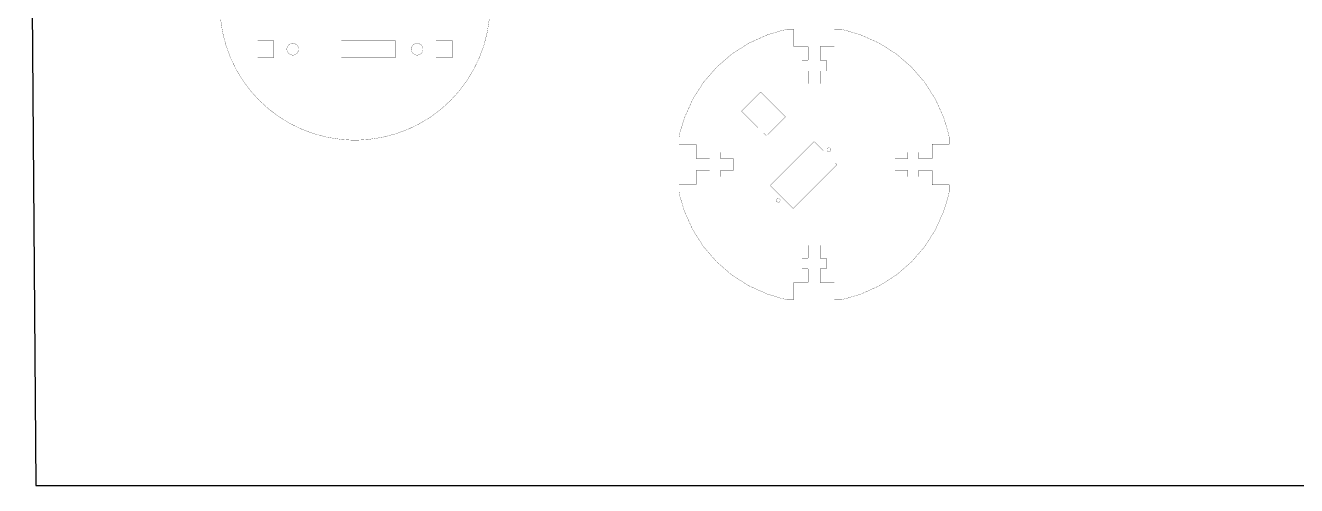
# Model space of a CAD drawing. Header units: inches. Extents: x 1576.4 to 1607.7, y 908.2 to 923.
# Drawn here: x 1576.42 to 1590.31, y 908.24 to 913.27 of the extents above; entities that cross this region are included whole.
import ezdxf

# ---------------------------------------------------------------- set-up
doc = ezdxf.new("R2010")
doc.units = ezdxf.units.IN

msp = doc.modelspace()

# ---------------------------------------------------------------- linework, layer by layer
msp.add_lwpolyline([(1607.571, 922.952), (1576.423, 922.952), (1576.537, 908.237), (1607.685, 908.237)], close=True)
at = {"color": 0}
for points in [[(1578.555, 913.339, 0.00225, 0.00225, 0), (1578.577, 913.193, 0.00225, 0.00225, 0), (1578.614, 913.051, 0.00225, 0.00225, 0), (1578.663, 912.916, 0.00225, 0.00225, 0), (1578.725, 912.787, 0.00225, 0.00225, 0), (1578.799, 912.665, 0.00225, 0.00225, 0), (1578.884, 912.551, 0.00225, 0.00225, 0), (1578.98, 912.446, 0.00225, 0.00225, 0), (1579.085, 912.351, 0.00225, 0.00225, 0), (1579.198, 912.266, 0.00225, 0.00225, 0), (1579.32, 912.192, 0.00225, 0.00225, 0), (1579.449, 912.13, 0.00225, 0.00225, 0), (1579.584, 912.081, 0.00225, 0.00225, 0), (1579.726, 912.044, 0.00225, 0.00225, 0), (1579.872, 912.022, 0.00225, 0.00225, 0), (1579.986, 912.014, 0.00225, 0.00225, 0), (1580.023, 912.014, 0.00225, 0.00225, 0), (1580.061, 912.014, 0.00225, 0.00225, 0), (1580.174, 912.022, 0.00225, 0.00225, 0), (1580.321, 912.044, 0.00225, 0.00225, 0), (1580.462, 912.081, 0.00225, 0.00225, 0), (1580.598, 912.13, 0.00225, 0.00225, 0), (1580.727, 912.192, 0.00225, 0.00225, 0), (1580.849, 912.266, 0.00225, 0.00225, 0), (1580.962, 912.351, 0.00225, 0.00225, 0), (1581.067, 912.446, 0.00225, 0.00225, 0), (1581.162, 912.551, 0.00225, 0.00225, 0), (1581.247, 912.665, 0.00225, 0.00225, 0), (1581.321, 912.787, 0.00225, 0.00225, 0), (1581.383, 912.916, 0.00225, 0.00225, 0), (1581.433, 913.051, 0.00225, 0.00225, 0), (1581.469, 913.193, 0.00225, 0.00225, 0), (1581.492, 913.339, 0.00225, 0.00225, 0)], [(1584.745, 913.224, 0.00225, 0.00225, 0), (1584.69, 913.213, 0.00225, 0.00225, 0), (1584.528, 913.164, 0.00225, 0.00225, 0), (1584.326, 913.073, 0.00225, 0.00225, 0), (1584.141, 912.955, 0.00225, 0.00225, 0), (1583.976, 912.812, 0.00225, 0.00225, 0), (1583.833, 912.647, 0.00225, 0.00225, 0), (1583.715, 912.462, 0.00225, 0.00225, 0), (1583.625, 912.26, 0.00225, 0.00225, 0), (1583.575, 912.098, 0.00225, 0.00225, 0), (1583.564, 912.043, 0.00225, 0.00225, 0)], [(1584.819, 913.224, 0.00225, 0.00225, 0), (1584.745, 913.224, 0.00225, 0.00225, 0)], [(1584.819, 913.224, 0.00225, 0.00225, 0), (1584.819, 913.037, 0.00225, 0.00225, 0)], [(1585.336, 913.224, 0.00225, 0.00225, 0), (1585.262, 913.224, 0.00225, 0.00225, 0)], [(1585.262, 913.224, 0.00225, 0.00225, 0), (1585.262, 913.037, 0.00225, 0.00225, 0)], [(1586.517, 912.043, 0.00225, 0.00225, 0), (1586.506, 912.098, 0.00225, 0.00225, 0), (1586.457, 912.26, 0.00225, 0.00225, 0), (1586.366, 912.462, 0.00225, 0.00225, 0), (1586.248, 912.647, 0.00225, 0.00225, 0), (1586.105, 912.812, 0.00225, 0.00225, 0), (1585.94, 912.955, 0.00225, 0.00225, 0), (1585.755, 913.073, 0.00225, 0.00225, 0), (1585.553, 913.163, 0.00225, 0.00225, 0), (1585.391, 913.213, 0.00225, 0.00225, 0), (1585.336, 913.224, 0.00225, 0.00225, 0)], [(1578.96, 912.914, 0.00225, 0.00225, 0), (1578.96, 913.102, 0.00225, 0.00225, 0)], [(1578.96, 913.102, 0.00225, 0.00225, 0), (1579.137, 913.102, 0.00225, 0.00225, 0)], [(1579.137, 913.102, 0.00225, 0.00225, 0), (1579.137, 912.914, 0.00225, 0.00225, 0)], [(1579.875, 912.914, 0.00225, 0.00225, 0), (1579.875, 913.102, 0.00225, 0.00225, 0)], [(1579.875, 913.102, 0.00225, 0.00225, 0), (1580.466, 913.102, 0.00225, 0.00225, 0)], [(1580.466, 913.102, 0.00225, 0.00225, 0), (1580.466, 912.914, 0.00225, 0.00225, 0)], [(1580.909, 912.914, 0.00225, 0.00225, 0), (1580.909, 913.102, 0.00225, 0.00225, 0)], [(1580.909, 913.102, 0.00225, 0.00225, 0), (1581.086, 913.102, 0.00225, 0.00225, 0)], [(1581.086, 913.102, 0.00225, 0.00225, 0), (1581.086, 912.914, 0.00225, 0.00225, 0)], [(1584.819, 913.037, 0.00225, 0.00225, 0), (1584.975, 913.037, 0.00225, 0.00225, 0)], [(1584.975, 913.037, 0.00225, 0.00225, 0), (1584.975, 912.889, 0.00225, 0.00225, 0)], [(1585.106, 913.037, 0.00225, 0.00225, 0), (1585.262, 913.037, 0.00225, 0.00225, 0)], [(1585.106, 913.037, 0.00225, 0.00225, 0), (1585.106, 912.889, 0.00225, 0.00225, 0)], [(1578.96, 912.914, 0.00225, 0.00225, 0), (1579.137, 912.914, 0.00225, 0.00225, 0)], [(1579.875, 912.914, 0.00225, 0.00225, 0), (1580.466, 912.914, 0.00225, 0.00225, 0)], [(1580.909, 912.914, 0.00225, 0.00225, 0), (1581.086, 912.914, 0.00225, 0.00225, 0)], [(1584.975, 912.889, 0.00225, 0.00225, 0), (1584.908, 912.889, 0.00225, 0.00225, 0)], [(1584.908, 912.889, 0.00225, 0.00225, 0), (1584.908, 912.77, 0.00225, 0.00225, 0)], [(1585.173, 912.889, 0.00225, 0.00225, 0), (1585.106, 912.889, 0.00225, 0.00225, 0)], [(1585.173, 912.889, 0.00225, 0.00225, 0), (1585.173, 912.77, 0.00225, 0.00225, 0)], [(1584.975, 912.77, 0.00225, 0.00225, 0), (1584.908, 912.77, 0.00225, 0.00225, 0)], [(1584.975, 912.77, 0.00225, 0.00225, 0), (1584.975, 912.631, 0.00225, 0.00225, 0)], [(1585.173, 912.77, 0.00225, 0.00225, 0), (1585.106, 912.77, 0.00225, 0.00225, 0)], [(1585.106, 912.77, 0.00225, 0.00225, 0), (1585.106, 912.631, 0.00225, 0.00225, 0)], [(1585.106, 912.631, 0.00225, 0.00225, 0), (1584.975, 912.631, 0.00225, 0.00225, 0)], [(1584.457, 912.541, 0.00225, 0.00225, 0), (1584.247, 912.331, 0.00225, 0.00225, 0)], [(1584.728, 912.269, 0.00225, 0.00225, 0), (1584.457, 912.541, 0.00225, 0.00225, 0)], [(1584.247, 912.331, 0.00225, 0.00225, 0), (1584.519, 912.061, 0.00225, 0.00225, 0)], [(1584.519, 912.061, 0.00225, 0.00225, 0), (1584.728, 912.269, 0.00225, 0.00225, 0)], [(1583.564, 912.043, 0.00225, 0.00225, 0), (1583.564, 911.969, 0.00225, 0.00225, 0)], [(1586.517, 911.969, 0.00225, 0.00225, 0), (1586.517, 912.043, 0.00225, 0.00225, 0)], [(1583.564, 911.969, 0.00225, 0.00225, 0), (1583.751, 911.969, 0.00225, 0.00225, 0)], [(1583.751, 911.813, 0.00225, 0.00225, 0), (1583.751, 911.969, 0.00225, 0.00225, 0)], [(1583.899, 911.88, 0.00225, 0.00225, 0), (1584.018, 911.88, 0.00225, 0.00225, 0)], [(1583.899, 911.88, 0.00225, 0.00225, 0), (1583.899, 911.813, 0.00225, 0.00225, 0)], [(1584.018, 911.88, 0.00225, 0.00225, 0), (1584.018, 911.813, 0.00225, 0.00225, 0)], [(1585.041, 911.998, 0.00225, 0.00225, 0), (1584.561, 911.518, 0.00225, 0.00225, 0)], [(1585.291, 911.747, 0.00225, 0.00225, 0), (1585.041, 911.998, 0.00225, 0.00225, 0)], [(1586.182, 911.88, 0.00225, 0.00225, 0), (1586.064, 911.88, 0.00225, 0.00225, 0)], [(1586.064, 911.813, 0.00225, 0.00225, 0), (1586.064, 911.88, 0.00225, 0.00225, 0)], [(1586.182, 911.813, 0.00225, 0.00225, 0), (1586.182, 911.88, 0.00225, 0.00225, 0)], [(1586.517, 911.969, 0.00225, 0.00225, 0), (1586.33, 911.969, 0.00225, 0.00225, 0)], [(1586.33, 911.969, 0.00225, 0.00225, 0), (1586.33, 911.813, 0.00225, 0.00225, 0)], [(1583.751, 911.813, 0.00225, 0.00225, 0), (1583.899, 911.813, 0.00225, 0.00225, 0)], [(1584.018, 911.813, 0.00225, 0.00225, 0), (1584.157, 911.813, 0.00225, 0.00225, 0)], [(1584.157, 911.813, 0.00225, 0.00225, 0), (1584.157, 911.682, 0.00225, 0.00225, 0)], [(1584.811, 911.267, 0.00225, 0.00225, 0), (1585.291, 911.747, 0.00225, 0.00225, 0)], [(1586.064, 911.813, 0.00225, 0.00225, 0), (1585.925, 911.813, 0.00225, 0.00225, 0)], [(1585.925, 911.682, 0.00225, 0.00225, 0), (1585.925, 911.813, 0.00225, 0.00225, 0)], [(1586.33, 911.813, 0.00225, 0.00225, 0), (1586.182, 911.813, 0.00225, 0.00225, 0)], [(1583.751, 911.682, 0.00225, 0.00225, 0), (1583.899, 911.682, 0.00225, 0.00225, 0)], [(1583.751, 911.526, 0.00225, 0.00225, 0), (1583.751, 911.682, 0.00225, 0.00225, 0)], [(1583.899, 911.682, 0.00225, 0.00225, 0), (1583.899, 911.615, 0.00225, 0.00225, 0)], [(1583.899, 911.615, 0.00225, 0.00225, 0), (1584.018, 911.615, 0.00225, 0.00225, 0)], [(1584.018, 911.682, 0.00225, 0.00225, 0), (1584.157, 911.682, 0.00225, 0.00225, 0)], [(1584.018, 911.682, 0.00225, 0.00225, 0), (1584.018, 911.615, 0.00225, 0.00225, 0)], [(1586.064, 911.682, 0.00225, 0.00225, 0), (1585.925, 911.682, 0.00225, 0.00225, 0)], [(1586.064, 911.615, 0.00225, 0.00225, 0), (1586.064, 911.682, 0.00225, 0.00225, 0)], [(1586.182, 911.615, 0.00225, 0.00225, 0), (1586.064, 911.615, 0.00225, 0.00225, 0)], [(1586.33, 911.682, 0.00225, 0.00225, 0), (1586.182, 911.682, 0.00225, 0.00225, 0)], [(1586.182, 911.615, 0.00225, 0.00225, 0), (1586.182, 911.682, 0.00225, 0.00225, 0)], [(1586.33, 911.682, 0.00225, 0.00225, 0), (1586.33, 911.526, 0.00225, 0.00225, 0)], [(1583.564, 911.526, 0.00225, 0.00225, 0), (1583.751, 911.526, 0.00225, 0.00225, 0)], [(1583.564, 911.526, 0.00225, 0.00225, 0), (1583.564, 911.452, 0.00225, 0.00225, 0)], [(1584.561, 911.518, 0.00225, 0.00225, 0), (1584.811, 911.267, 0.00225, 0.00225, 0)], [(1586.517, 911.526, 0.00225, 0.00225, 0), (1586.33, 911.526, 0.00225, 0.00225, 0)], [(1586.517, 911.452, 0.00225, 0.00225, 0), (1586.517, 911.526, 0.00225, 0.00225, 0)], [(1583.564, 911.452, 0.00225, 0.00225, 0), (1583.575, 911.397, 0.00225, 0.00225, 0), (1583.624, 911.235, 0.00225, 0.00225, 0), (1583.715, 911.033, 0.00225, 0.00225, 0), (1583.833, 910.848, 0.00225, 0.00225, 0), (1583.976, 910.683, 0.00225, 0.00225, 0), (1584.141, 910.54, 0.00225, 0.00225, 0), (1584.326, 910.422, 0.00225, 0.00225, 0), (1584.528, 910.332, 0.00225, 0.00225, 0), (1584.69, 910.282, 0.00225, 0.00225, 0), (1584.745, 910.271, 0.00225, 0.00225, 0)], [(1585.336, 910.271, 0.00225, 0.00225, 0), (1585.391, 910.282, 0.00225, 0.00225, 0), (1585.553, 910.331, 0.00225, 0.00225, 0), (1585.755, 910.422, 0.00225, 0.00225, 0), (1585.94, 910.54, 0.00225, 0.00225, 0), (1586.105, 910.683, 0.00225, 0.00225, 0), (1586.248, 910.848, 0.00225, 0.00225, 0), (1586.366, 911.033, 0.00225, 0.00225, 0), (1586.456, 911.235, 0.00225, 0.00225, 0), (1586.506, 911.397, 0.00225, 0.00225, 0), (1586.517, 911.452, 0.00225, 0.00225, 0)], [(1584.975, 910.863, 0.00225, 0.00225, 0), (1585.106, 910.863, 0.00225, 0.00225, 0)], [(1584.975, 910.724, 0.00225, 0.00225, 0), (1584.975, 910.863, 0.00225, 0.00225, 0)], [(1585.106, 910.724, 0.00225, 0.00225, 0), (1585.106, 910.863, 0.00225, 0.00225, 0)], [(1584.908, 910.724, 0.00225, 0.00225, 0), (1584.975, 910.724, 0.00225, 0.00225, 0)], [(1584.908, 910.606, 0.00225, 0.00225, 0), (1584.908, 910.724, 0.00225, 0.00225, 0)], [(1585.106, 910.724, 0.00225, 0.00225, 0), (1585.173, 910.724, 0.00225, 0.00225, 0)], [(1585.173, 910.606, 0.00225, 0.00225, 0), (1585.173, 910.724, 0.00225, 0.00225, 0)], [(1584.908, 910.606, 0.00225, 0.00225, 0), (1584.975, 910.606, 0.00225, 0.00225, 0)], [(1584.975, 910.458, 0.00225, 0.00225, 0), (1584.975, 910.606, 0.00225, 0.00225, 0)], [(1585.106, 910.606, 0.00225, 0.00225, 0), (1585.173, 910.606, 0.00225, 0.00225, 0)], [(1585.106, 910.458, 0.00225, 0.00225, 0), (1585.106, 910.606, 0.00225, 0.00225, 0)], [(1584.975, 910.458, 0.00225, 0.00225, 0), (1584.819, 910.458, 0.00225, 0.00225, 0)], [(1584.819, 910.271, 0.00225, 0.00225, 0), (1584.819, 910.458, 0.00225, 0.00225, 0)], [(1585.262, 910.458, 0.00225, 0.00225, 0), (1585.106, 910.458, 0.00225, 0.00225, 0)], [(1585.262, 910.271, 0.00225, 0.00225, 0), (1585.262, 910.458, 0.00225, 0.00225, 0)], [(1584.745, 910.271, 0.00225, 0.00225, 0), (1584.819, 910.271, 0.00225, 0.00225, 0)], [(1585.262, 910.271, 0.00225, 0.00225, 0), (1585.336, 910.271, 0.00225, 0.00225, 0)]]:
    msp.add_lwpolyline(points, format="xyseb", dxfattribs=at)
for points in [[(1579.409, 913.008, 0.00225, 0.00225, 0), (1579.409, 913.014, 0.00225, 0.00225, 0), (1579.403, 913.033, 0.00225, 0.00225, 0), (1579.39, 913.054, 0.00225, 0.00225, 0), (1579.369, 913.067, 0.00225, 0.00225, 0), (1579.35, 913.073, 0.00225, 0.00225, 0), (1579.344, 913.073, 0.00225, 0.00225, 0), (1579.338, 913.073, 0.00225, 0.00225, 0), (1579.319, 913.067, 0.00225, 0.00225, 0), (1579.298, 913.054, 0.00225, 0.00225, 0), (1579.285, 913.033, 0.00225, 0.00225, 0), (1579.279, 913.014, 0.00225, 0.00225, 0), (1579.279, 913.008, 0.00225, 0.00225, 0), (1579.279, 913.002, 0.00225, 0.00225, 0), (1579.285, 912.983, 0.00225, 0.00225, 0), (1579.298, 912.962, 0.00225, 0.00225, 0), (1579.319, 912.949, 0.00225, 0.00225, 0), (1579.338, 912.943, 0.00225, 0.00225, 0), (1579.344, 912.943, 0.00225, 0.00225, 0), (1579.35, 912.943, 0.00225, 0.00225, 0), (1579.369, 912.949, 0.00225, 0.00225, 0), (1579.39, 912.962, 0.00225, 0.00225, 0), (1579.403, 912.983, 0.00225, 0.00225, 0), (1579.409, 913.002, 0.00225, 0.00225, 0), (1579.409, 913.008, 0.00225, 0.00225, 0)], [(1580.767, 913.008, 0.00225, 0.00225, 0), (1580.767, 913.014, 0.00225, 0.00225, 0), (1580.762, 913.033, 0.00225, 0.00225, 0), (1580.748, 913.054, 0.00225, 0.00225, 0), (1580.727, 913.067, 0.00225, 0.00225, 0), (1580.709, 913.073, 0.00225, 0.00225, 0), (1580.702, 913.073, 0.00225, 0.00225, 0), (1580.696, 913.073, 0.00225, 0.00225, 0), (1580.677, 913.067, 0.00225, 0.00225, 0), (1580.657, 913.054, 0.00225, 0.00225, 0), (1580.643, 913.033, 0.00225, 0.00225, 0), (1580.638, 913.014, 0.00225, 0.00225, 0), (1580.638, 913.008, 0.00225, 0.00225, 0), (1580.638, 913.002, 0.00225, 0.00225, 0), (1580.643, 912.983, 0.00225, 0.00225, 0), (1580.657, 912.962, 0.00225, 0.00225, 0), (1580.677, 912.949, 0.00225, 0.00225, 0), (1580.696, 912.943, 0.00225, 0.00225, 0), (1580.702, 912.943, 0.00225, 0.00225, 0), (1580.709, 912.943, 0.00225, 0.00225, 0), (1580.727, 912.949, 0.00225, 0.00225, 0), (1580.748, 912.962, 0.00225, 0.00225, 0), (1580.762, 912.983, 0.00225, 0.00225, 0), (1580.767, 913.002, 0.00225, 0.00225, 0), (1580.767, 913.008, 0.00225, 0.00225, 0)], [(1585.224, 911.91, 0.00225, 0.00225, 0), (1585.224, 911.913, 0.00225, 0.00225, 0), (1585.218, 911.925, 0.00225, 0.00225, 0), (1585.206, 911.931, 0.00225, 0.00225, 0), (1585.203, 911.931, 0.00225, 0.00225, 0), (1585.199, 911.931, 0.00225, 0.00225, 0), (1585.187, 911.925, 0.00225, 0.00225, 0), (1585.181, 911.913, 0.00225, 0.00225, 0), (1585.181, 911.91, 0.00225, 0.00225, 0), (1585.181, 911.906, 0.00225, 0.00225, 0), (1585.187, 911.894, 0.00225, 0.00225, 0), (1585.199, 911.888, 0.00225, 0.00225, 0), (1585.203, 911.888, 0.00225, 0.00225, 0), (1585.206, 911.887, 0.00225, 0.00225, 0), (1585.218, 911.893, 0.00225, 0.00225, 0), (1585.224, 911.906, 0.00225, 0.00225, 0), (1585.224, 911.91, 0.00225, 0.00225, 0)], [(1584.671, 911.355, 0.00225, 0.00225, 0), (1584.671, 911.359, 0.00225, 0.00225, 0), (1584.665, 911.371, 0.00225, 0.00225, 0), (1584.653, 911.377, 0.00225, 0.00225, 0), (1584.649, 911.377, 0.00225, 0.00225, 0), (1584.645, 911.377, 0.00225, 0.00225, 0), (1584.634, 911.371, 0.00225, 0.00225, 0), (1584.627, 911.359, 0.00225, 0.00225, 0), (1584.627, 911.355, 0.00225, 0.00225, 0), (1584.627, 911.351, 0.00225, 0.00225, 0), (1584.634, 911.34, 0.00225, 0.00225, 0), (1584.646, 911.333, 0.00225, 0.00225, 0), (1584.649, 911.333, 0.00225, 0.00225, 0), (1584.653, 911.333, 0.00225, 0.00225, 0), (1584.665, 911.34, 0.00225, 0.00225, 0), (1584.671, 911.352, 0.00225, 0.00225, 0), (1584.671, 911.355, 0.00225, 0.00225, 0)]]:
    msp.add_lwpolyline(points, format="xyseb", close=True, dxfattribs=at)

doc.saveas('drawing.dxf')
